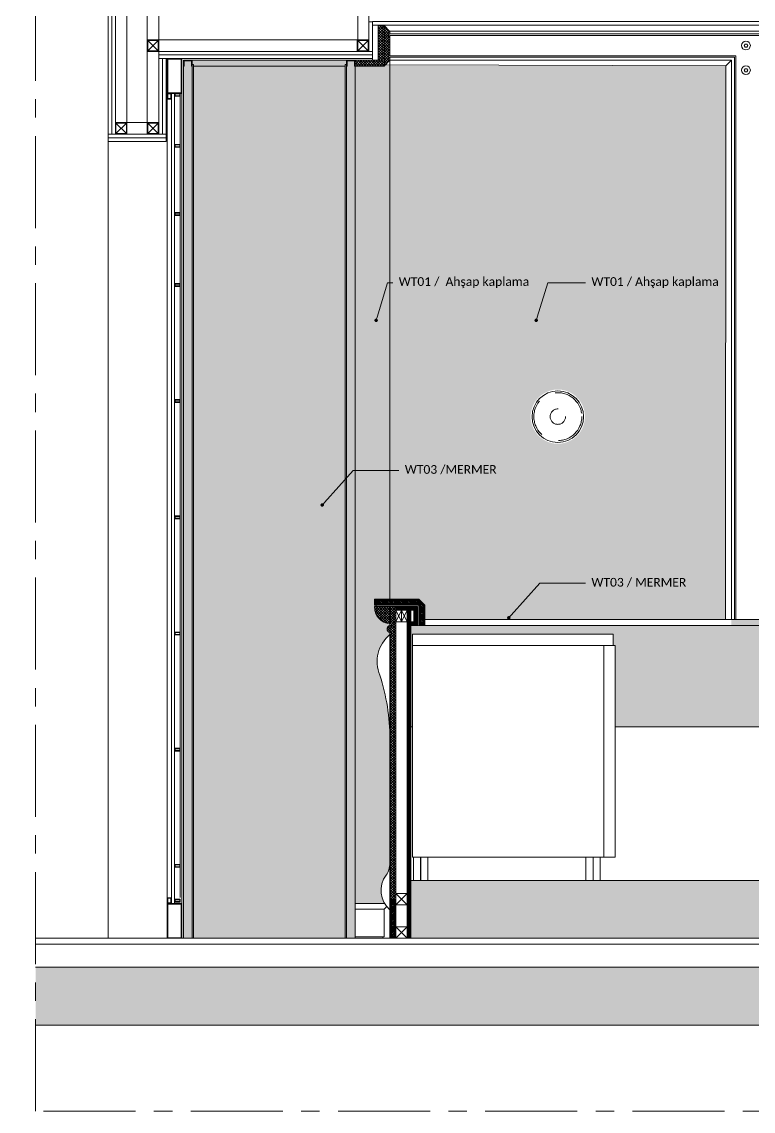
# Model space of a CAD drawing. Header units: millimetres. Extents: x 29001 to 40804, y -8833 to -5892.
# Drawn here: x 36572.9 to 36825.3, y -7240.6 to -6864.7 of the extents above; entities that cross this region are included whole.
import ezdxf
from ezdxf import colors
from ezdxf.entities.mleader import LeaderData, LeaderLine
from ezdxf.math import Vec2, Vec3

# ---------------------------------------------------------------- set-up
doc = ezdxf.new("R2010")
doc.units = ezdxf.units.MM
for name, pattern in [('CENTER', [50.8, 31.75, -6.35, 6.35, -6.35]), ('DASHED', [19.05, 12.7, -6.35]), ('HIDDEN', [9.525, 6.35, -3.175])]:
    doc.linetypes.add(name, pattern=pattern)
doc.layers.get('0').update_dxf_attribs({"lineweight": 0})
for name, color, linetype, lineweight in [('Auto-Metal', 71, 'Continuous', 0), ('wipeout', 254, 'Continuous', 0), ('xxx_Auto_Duvar_Alcipan', 50, 'Continuous', 0), ('xxx_Auto_Duvar_Duvar Gorunus 01', 253, 'Continuous', 0), ('xxx_Auto_Duvar_Duvar Plan Kesit', 7, 'Continuous', 0), ('xxx_Auto_Duvar_Yesil Alcipan', 93, 'Continuous', 0), ('xxx_Auto_Element_Dograma Cam', 140, 'Continuous', 0), ('xxx_Auto_Element_Dograma Metal', 211, 'Continuous', 0), ('xxx_Auto_Kaplama_Ahşap', 34, 'Continuous', 0), ('xxx_Auto_Kaplama_Ahşap Tarama', 16, 'Continuous', 0), ('xxx_Auto_Kaplama_Aluminyum', 133, 'Continuous', 0), ('xxx_Auto_Kaplama_Aluminyum Tarama', 135, 'Continuous', 0), ('xxx_Auto_Kaplama_Mermer', 23, 'Continuous', 0), ('xxx_Auto_Kaplama_Mermer Tarama', 45, 'Continuous', 0), ('xxx_Auto_Konstruksiyon_Metal', 141, 'Continuous', 0), ('xxx_Auto_Konstruksiyon_Metal Ince', 161, 'Continuous', 0), ('xxx_Auto_Olcu_Ic', 33, 'Continuous', 0), ('xxx_Auto_Tasiyici_KolonTarama', 253, 'Continuous', 0), ('xxx_Auto_Tefris_Mutfak', 251, 'Continuous', 0), ('xxx_Auto_Tefris_Silik', 252, 'Continuous', 0), ('xxx_Auto_Tefris_Tefris', 32, 'Continuous', 0), ('xxx_Auto_Yardimci_Aks', 30, 'CENTER', 0), ('xxx_Auto_Yardimci_Yazi', 7, 'Continuous', 0)]:
    doc.layers.add(name, color=color, linetype=linetype, lineweight=lineweight)
doc.layers.add('xxx_Auto_Duvar_Duvar Tarama', color=7, linetype='Continuous', lineweight=0, true_color=0x787878)
doc.styles.add('narrow', font='ARIALN.TTF', dxfattribs={"height": 4})

# ---------------------------------------------------------------- blocks, each defined once
blk = doc.blocks.new('_Dot')
at = {"color": 0, "linetype": 'ByBlock', "lineweight": -2}
blk.add_line((-0.5, 0), (-1, 0), dxfattribs=at)
at = {"color": 0, "linetype": 'ByBlock', "const_width": 0.5}
blk.add_lwpolyline([(-0.25, 0, 1), (0.25, 0, 1)], format="xyb", close=True, dxfattribs=at)
blk = doc.blocks.new('havşabaş')
at = {"linetype": 'Continuous'}
blk.add_wipeout([(0, 1.5), (-0.09, 1.5), (-0.19, 1.49), (-0.28, 1.47), (-0.37, 1.45), (-0.46, 1.43), (-0.55, 1.39), (-0.64, 1.36), (-0.72, 1.31), (-0.8, 1.27), (-0.88, 1.21), (-0.96, 1.16), (-1.03, 1.09), (-1.09, 1.03), (-1.16, 0.96), (-1.21, 0.88), (-1.27, 0.8), (-1.31, 0.72), (-1.36, 0.64), (-1.39, 0.55), (-1.43, 0.46), (-1.45, 0.37), (-1.47, 0.28), (-1.49, 0.19), (-1.5, 0.09), (-1.5, 0), (-1.5, -0.09), (-1.49, -0.19), (-1.47, -0.28), (-1.45, -0.37), (-1.43, -0.46), (-1.39, -0.55), (-1.36, -0.64), (-1.31, -0.72), (-1.27, -0.8), (-1.21, -0.88), (-1.16, -0.96), (-1.09, -1.03), (-1.03, -1.09), (-0.96, -1.16), (-0.88, -1.21), (-0.8, -1.27), (-0.72, -1.31), (-0.64, -1.36), (-0.55, -1.39), (-0.46, -1.43), (-0.37, -1.45), (-0.28, -1.47), (-0.19, -1.49), (-0.09, -1.5), (0, -1.5), (0.09, -1.5), (0.19, -1.49), (0.28, -1.47), (0.37, -1.45), (0.46, -1.43), (0.55, -1.39), (0.64, -1.36), (0.72, -1.31), (0.8, -1.27), (0.88, -1.21), (0.96, -1.16), (1.03, -1.09), (1.09, -1.03), (1.16, -0.96), (1.21, -0.88), (1.27, -0.8), (1.31, -0.72), (1.36, -0.64), (1.39, -0.55), (1.43, -0.46), (1.45, -0.37), (1.47, -0.28), (1.49, -0.19), (1.5, -0.09), (1.5, 0), (1.5, 0.09), (1.49, 0.19), (1.47, 0.28), (1.45, 0.37), (1.43, 0.46), (1.39, 0.55), (1.36, 0.64), (1.31, 0.72), (1.27, 0.8), (1.21, 0.88), (1.16, 0.96), (1.09, 1.03), (1.03, 1.09), (0.96, 1.16), (0.88, 1.21), (0.8, 1.27), (0.72, 1.31), (0.64, 1.36), (0.55, 1.39), (0.46, 1.43), (0.37, 1.45), (0.28, 1.47), (0.19, 1.49), (0.09, 1.5)], dxfattribs=at).dxf.layer = 'wipeout'
at = {"layer": 'xxx_Auto_Konstruksiyon_Metal', "linetype": 'Continuous'}
blk.add_lwpolyline([(-0.3, 0.52), (-0.6, 0), (-0.3, -0.52), (0.3, -0.52), (0.6, 0), (0.3, 0.52)], close=True, dxfattribs=at)
blk.add_circle((0, 0), 1.5, dxfattribs=at)
blk = doc.blocks.new('40x40 kutu profil')
at = {"layer": 'xxx_Auto_Konstruksiyon_Metal'}
for points in [[(-1674.77, -595.98), (-1674.77, -599.98), (-1670.77, -599.98), (-1670.77, -595.98), (-1674.77, -595.98)], [(-1670.97, -596.18), (-1674.57, -599.78)], [(-1674.57, -596.18), (-1670.97, -599.78)]]:
    blk.add_lwpolyline(points, dxfattribs=at)
blk.add_lwpolyline([(-1674.57, -596.18), (-1674.57, -599.78), (-1670.97, -599.78), (-1670.97, -596.18)], close=True, dxfattribs=at)
blk = doc.blocks.new('2x2 kutu profil')
at = {"layer": 'xxx_Auto_Element_Dograma Metal', "linetype": 'Continuous'}
for points in [[(63241.45, 23662.14), (63242.45, 23662.14), (63242.45, 23660.14), (63241.45, 23660.14)], [(63241.65, 23661.94), (63242.25, 23661.94), (63242.25, 23660.34), (63241.65, 23660.34)]]:
    blk.add_lwpolyline(points, close=True, dxfattribs=at)
blk = doc.blocks.new('dograma sectıon')
blk.add_wipeout([(-5, 7.09), (0, 7.09), (0, -296.5), (-5, -296.5)]).dxf.layer = 'wipeout'
at = {"layer": 'xxx_Auto_Element_Dograma Cam', "linetype": 'Continuous'}
blk.add_lwpolyline([(-3.5, -284.5), (-3.5, -4.91), (-2.5, -4.91), (-2.5, -284.5)], close=True, dxfattribs=at)
at = {"layer": 'xxx_Auto_Element_Dograma Metal', "linetype": 'Continuous'}
for points in [[(-5, -4.91), (0, -4.91), (0, 7.09), (-5, 7.09)], [(-4.8, -4.71), (-0.2, -4.71), (-0.2, 6.89), (-4.8, 6.89)], [(-5, -284.5), (-5, -4.91), (0, -4.91), (0, -284.5)], [(-4.8, -6.71), (-4.8, -5.11), (-3.8, -5.11), (-3.8, -6.71)], [(-5, -296.5), (0, -296.5), (0, -284.5), (-5, -284.5)], [(-4.8, -284.3), (-4.8, -282.7), (-3.8, -282.7), (-3.8, -284.3)], [(-4.8, -296.3), (-0.2, -296.3), (-0.2, -284.7), (-4.8, -284.7)]]:
    blk.add_lwpolyline(points, close=True, dxfattribs=at)
at = {"layer": 'xxx_Auto_Element_Dograma Metal', "linetype": 'Continuous', "elevation": -0.05}
blk.add_lwpolyline([(-5, -6.91), (-5, -4.91), (-3.6, -4.91), (-3.6, -6.91), (-5, -6.91)], dxfattribs=at)
at = {"layer": 'xxx_Auto_Element_Dograma Metal', "linetype": 'Continuous'}
for points in [[(-5, -282.43), (-5, -4.91)], [(-0.5, -282.43), (-0.5, -4.91)], [(-5, -284.5), (-5, -282.5), (-3.6, -282.5), (-3.6, -284.5), (-5, -284.5)]]:
    blk.add_lwpolyline(points, dxfattribs=at)
at = {"layer": 'xxx_Auto_Element_Dograma Metal', "linetype": 'Continuous', "rotation": 90}
blk.add_blockref('2x2 kutu profil', (23659.64, -63247.36), dxfattribs=at)
at = {"layer": 'xxx_Auto_Kaplama_Aluminyum', "color": 1, "linetype": 'Continuous', "rotation": 90}
for p in [(23659.64, -63264.95), (23659.64, -63288.45), (23659.64, -63312.95), (23659.64, -63353.05), (23659.64, -63393.15), (23659.64, -63433.25), (23659.64, -63473.35), (23659.64, -63513.45), (23659.64, -63525.45)]:
    blk.add_blockref('2x2 kutu profil', p, dxfattribs=at)
blk = doc.blocks.new('tavan profil')
at = {"true_color": 0x6e6f6d}
h = blk.add_hatch(color=8, dxfattribs=at)
h.dxf.hatch_style = 1
h.paths.add_polyline_path([(3, 0), (0, 0), (0, -2), (0.2, -2), (0.2, -0.2), (2.8, -0.2), (2.8, -2), (3, -2)])
at = {"layer": 'xxx_Auto_Kaplama_Aluminyum'}
for points in [[(3, -2), (3, 0), (0, 0), (0, -2)], [(0, -2), (0, -2), (0.2, -2)], [(2.8, -2), (2.8, -0.2), (0.2, -0.2), (0.2, -2)], [(3, -2), (2.8, -2)]]:
    blk.add_lwpolyline(points, dxfattribs=at)
blk = doc.blocks.new('pill lamp')
at = {"color": 253, "true_color": 0xbeb4b1}
blk.add_wipeout([(0, 9.36), (-0.59, 9.34), (-1.17, 9.29), (-1.75, 9.19), (-2.33, 9.07), (-2.89, 8.9), (-3.44, 8.7), (-3.98, 8.47), (-4.51, 8.2), (-5.01, 7.9), (-5.5, 7.57), (-5.96, 7.21), (-6.41, 6.82), (-6.82, 6.41), (-7.21, 5.97), (-7.57, 5.5), (-7.9, 5.02), (-8.2, 4.51), (-8.47, 3.99), (-8.7, 3.45), (-8.9, 2.89), (-9.06, 2.33), (-9.19, 1.75), (-9.29, 1.17), (-9.34, 0.59), (-9.36, 0), (-9.34, -0.59), (-9.29, -1.17), (-9.19, -1.75), (-9.07, -2.33), (-8.9, -2.89), (-8.7, -3.44), (-8.47, -3.98), (-8.2, -4.51), (-7.9, -5.01), (-7.57, -5.5), (-7.21, -5.96), (-6.82, -6.41), (-6.41, -6.82), (-5.97, -7.21), (-5.5, -7.57), (-5.02, -7.9), (-4.51, -8.2), (-3.99, -8.47), (-3.45, -8.7), (-2.89, -8.9), (-2.33, -9.06), (-1.75, -9.19), (-1.17, -9.29), (-0.59, -9.34), (0, -9.36), (0.59, -9.34), (1.17, -9.29), (1.75, -9.19), (2.33, -9.07), (2.89, -8.9), (3.44, -8.7), (3.98, -8.47), (4.51, -8.2), (5.01, -7.9), (5.5, -7.57), (5.96, -7.21), (6.41, -6.82), (6.82, -6.41), (7.21, -5.97), (7.57, -5.5), (7.9, -5.02), (8.2, -4.51), (8.47, -3.99), (8.7, -3.45), (8.9, -2.89), (9.06, -2.33), (9.19, -1.75), (9.29, -1.17), (9.34, -0.59), (9.36, 0), (9.34, 0.59), (9.29, 1.17), (9.19, 1.75), (9.07, 2.33), (8.9, 2.89), (8.7, 3.44), (8.47, 3.98), (8.2, 4.51), (7.9, 5.01), (7.57, 5.5), (7.21, 5.96), (6.82, 6.41), (6.41, 6.82), (5.97, 7.21), (5.5, 7.57), (5.02, 7.9), (4.51, 8.2), (3.99, 8.47), (3.45, 8.7), (2.89, 8.9), (2.33, 9.06), (1.75, 9.19), (1.17, 9.29), (0.59, 9.34)], dxfattribs=at).translate(0, 0, 3).dxf.layer = 'wipeout'
at = {"layer": 'xxx_Auto_Tefris_Silik', "linetype": 'DASHED', "lineweight": 0}
for radius in [8.27, 2.66]:
    blk.add_circle((0, 0), radius, dxfattribs=at)
at = {"layer": 'xxx_Auto_Tefris_Tefris', "lineweight": 13}
blk.add_circle((0, -0.03), 8.89, dxfattribs=at)
blk = doc.blocks.new('5x5')
at = {"layer": 'xxx_Auto_Kaplama_Aluminyum'}
for p, q in [((5, 5), (0, 0)), ((5, 0), (0, 5))]:
    blk.add_line(p, q, dxfattribs=at)
blk.add_lwpolyline([(5, 0), (0, 0), (0, 5), (5, 5)], close=True, dxfattribs=at)

msp = doc.modelspace()

# ---------------------------------------------------------------- hatches: boundary and pattern name
at = {"true_color": 0x8c8c8c}
h = msp.add_hatch(dxfattribs=at)
h.set_pattern_fill('DOTS', color=252)
h.set_pattern_definition([(0, (-28118.8457, 2282.3602), (0.79375, 1.5875), [0, -1.5875])])
h.paths.add_polyline_path([(36815.79, -6879.88), (36699.96, -6879.88), (36699.96, -7070.97), (36815.79, -7070.97)])
at = {"true_color": 0x7e837c}
h = msp.add_hatch(color=8, dxfattribs=at)
h.dxf.hatch_style = 1
h.paths.add_polyline_path([(36699.96, -7180.97), (37323.39, -7180.98), (37323.39, -7160.98), (36699.96, -7160.97)])
at = {"layer": 'wipeout', "linetype": 'Continuous', "true_color": 0xc9c9c9}
h = msp.add_hatch(dxfattribs=at)
h.set_pattern_fill('ANSI36', color=9, scale=15, angle=45)
h.set_pattern_definition([(90, (-10089.3244, -31036.7742), (-1.875, 3.28125), [4.6875, -0.9375, 0, -0.9375])])
h.paths.add_polyline_path([(36687.95, -7168.95), (36699.96, -7168.95), (36699.96, -6879.97), (36687.95, -6879.97)])
at = {"layer": 'xxx_Auto_Kaplama_Ahşap Tarama', "linetype": 'Continuous'}
h = msp.add_hatch(dxfattribs=at)
h.set_pattern_fill('ANSI37', color=256, scale=0.2)
h.set_pattern_definition([(45, (-18401.6449, 38952.674), (-0.449012806, 0.449012806), []), (135, (-18401.6449, 38952.674), (-0.449012806, -0.449012806), [])])
h.paths.add_polyline_path([(36695.94, -6865.97), (36697.94, -6865.97), (36697.94, -6877.97), (36695.94, -6877.97)])
h = msp.add_hatch(dxfattribs=at)
h.set_pattern_fill('ANSI37', color=256, scale=0.2)
h.set_pattern_definition([(45, (45639.0439, -22789.66025), (-0.449012806, 0.449012806), []), (135, (45639.0439, -22789.66025), (-0.449012806, -0.449012806), [])])
h.paths.add_polyline_path([(36697.94, -6865.97), (36699.94, -6867.97), (36699.94, -6868.97), (36699.44, -6868.97), (36699.44, -6869.47), (36699.94, -6869.47), (36699.94, -6876.47), (36699.44, -6876.47), (36699.44, -6876.97), (36699.94, -6876.97), (36699.94, -6877.97), (36697.94, -6879.97)])
h = msp.add_hatch(dxfattribs=at)
h.set_pattern_fill('ANSI37', color=256, scale=0.2)
h.set_pattern_definition([(45, (-18401.6449, 38938.5844), (-0.449012806, 0.449012806), []), (135, (-18401.6449, 38938.5844), (-0.449012806, -0.449012806), [])])
h.paths.add_polyline_path([(36687.95, -6877.97), (36697.94, -6877.97), (36697.94, -6879.97), (36687.95, -6879.97)])
at = {"layer": 'xxx_Auto_Kaplama_Aluminyum Tarama', "lineweight": 0, "true_color": 0x454545}
h = msp.add_hatch(color=250, dxfattribs=at)
h.dxf.hatch_style = 1
h.paths.add_polyline_path([(36628.72, -6877.97), (36628.72, -7180.97), (36631.72, -7180.97), (36631.72, -6877.97)])
h = msp.add_hatch(color=250, dxfattribs=at)
h.dxf.hatch_style = 1
h.paths.add_polyline_path([(36684.95, -6877.97), (36684.95, -7180.97), (36687.95, -7180.97), (36687.95, -6877.97)])
at = {"layer": 'xxx_Auto_Kaplama_Mermer'}
h = msp.add_hatch(dxfattribs=at)
h.set_pattern_fill('DOTS', color=256, scale=20)
h.set_pattern_definition([(0, (-25479.6214, -4768.4845), (0.625, 1.25), [0, -1.25])])
h.paths.add_polyline_path([(36631.72, -7180.97), (36631.72, -6870.97)])
h.paths.add_polyline_path([(36631.72, -6877.97), (36631.72, -7180.97), (36684.95, -7180.97), (36684.95, -6877.97)])
at = {"layer": 'xxx_Auto_Kaplama_Mermer Tarama'}
h = msp.add_hatch(dxfattribs=at)
h.set_pattern_fill('SWAMP', color=256, scale=0.1)
h.set_pattern_definition([(0, (-22353.235, -10202.535), (1.27, 2.19970452), [0.3175, -2.2225]), (90, (-22353.0764, -10202.5351), (-1.27, 2.199704524), [0.15875, -4.24065905]), (90, (-22353.0367, -10202.5351), (-1.27, 2.199704524), [0.127, -4.27240905]), (90, (-22353.116, -10202.5351), (-1.27, 2.199704524), [0.127, -4.27240905]), (60, (-22352.997, -10202.535), (-1.27, 2.199704525), [0.1016, -2.4384]), (120, (-22353.1557, -10202.535), (-2.54, 1e-09), [0.1016, -2.4384])])
h.paths.add_polyline_path([(37323.39, -7070.97), (36817.74, -7072.97), (36817.74, -7107.96), (37161.17, -7107.99), (37323.39, -7107.99)])
edge = h.paths.add_edge_path(flags=16)
edge.add_arc((37092.62, -7089.87), 0.3, 0, 360)
h.paths.add_polyline_path([(36817.74, -7072.97), (36699.96, -7072.97), (36699.96, -7107.95), (36817.74, -7107.96)])
h.paths.add_polyline_path([(37209.57, -7070.97), (36817.74, -7070.97), (36817.74, -7072.97), (37323.39, -7070.97)], flags=17)
h.paths.add_polyline_path([(37146.54, -7080.37), (37098.41, -7080.54)], flags=16)
h.paths.add_polyline_path([(36804.7, -7103.44), (36853.17, -7103.44), (36854.01, -7103.44), (36805.54, -7103.44)])
h.paths.add_polyline_path([(36727.59, -7107.95), (36727.58, -7107.95), (36711.6, -7107.95), (36711.61, -7107.95)], flags=16)
at = {"layer": 'xxx_Auto_Tasiyici_KolonTarama'}
h = msp.add_hatch(dxfattribs=at)
h.set_pattern_fill('ANSI33', color=256, scale=30)
h.set_pattern_definition([(45, (-16380.505, -31036.837), (-5.3033009, 5.3033009), []), (45, (-16375.2016, -31036.837), (-5.3033009, 5.3033009), [3.75, -1.875])])
h.paths.add_polyline_path([(37323.39, -7210.97), (37323.39, -7190.97), (36577.69, -7190.97), (36577.69, -7210.97)])

# ---------------------------------------------------------------- linework, layer by layer
at = {"linetype": 'HIDDEN', "elevation": 16.73}
msp.add_lwpolyline([(36699.96, -7070.97), (37323.39, -7070.97), (37323.39, -7180.97), (36699.96, -7180.97)], close=True, dxfattribs=at)
at = {"layer": 'xxx_Auto_Duvar_Alcipan'}
for points in [[(36602.72, -6905.97), (36602.72, -6692.97)], [(36603.97, -6903.47), (36603.97, -6692.97)], [(36605.22, -6903.47), (36605.22, -6692.97)], [(36620.22, -6903.47), (36620.22, -6877.38)]]:
    msp.add_lwpolyline(points, dxfattribs=at)
at = {"layer": 'xxx_Auto_Duvar_Alcipan', "elevation": 0.01}
msp.add_lwpolyline([(36693.94, -6864.72), (36693.94, -6874.88), (36692.69, -6874.88), (36692.69, -6864.72)], close=True, dxfattribs=at)
at = {"layer": 'xxx_Auto_Duvar_Alcipan', "color": 251, "true_color": 0x545454, "elevation": 16.73}
for points in [[(36602.7, -6905.97), (36602.7, -7180.97)], [(36602.72, -6905.97), (36602.7, -7180.97)], [(36602.72, -6905.97), (36602.7, -7180.97)]]:
    msp.add_lwpolyline(points, dxfattribs=at)
at = {"layer": 'xxx_Auto_Duvar_Alcipan', "elevation": 116.86}
msp.add_lwpolyline([(36605.22, -6905.97), (36602.72, -6905.97)], dxfattribs=at)
at = {"layer": 'xxx_Auto_Duvar_Duvar Gorunus 01', "linetype": 'Continuous'}
for points, elevation in [([(36699.96, -7007.22), (36699.96, -6877.97)], 0), ([(37203.22, -7070.97), (36699.94, -7070.97)], 6.22), ([(36699.96, -7168.95), (36687.95, -7168.95)], 16.73), ([(36697.96, -7180.47), (36697.46, -7180.47), (36697.46, -7180.97)], 16.73)]:
    msp.add_lwpolyline(points, dxfattribs=dict(at, elevation=elevation))
at = {"layer": 'xxx_Auto_Duvar_Duvar Plan Kesit'}
for points in [[(36577.69, -7190.97), (37323.39, -7190.97)], [(37323.31, -7210.97), (36577.69, -7210.97)]]:
    msp.add_lwpolyline(points, dxfattribs=at)
at = {"layer": 'xxx_Auto_Duvar_Yesil Alcipan', "ltscale": 10}
msp.add_line((36697.94, -6865.97, 126.89), (36697.94, -6865.97, 126.89), dxfattribs=at)
at = {"layer": 'xxx_Auto_Duvar_Yesil Alcipan', "elevation": 215.94}
msp.add_lwpolyline([(37323.37, -6865.88), (36693.92, -6865.88), (36693.92, -6864.63), (37323.37, -6864.63)], close=True, dxfattribs=at)
at = {"layer": 'xxx_Auto_Kaplama_Ahşap', "linetype": 'Continuous'}
for p, q in [((36697.94, -6865.88, 133.54), (37323.39, -6865.88, 216)), ((36699.94, -6867.88, 133.54), (37321.39, -6867.88, 216)), ((36699.94, -6868.88, 133.54), (37321.89, -6868.88, 216)), ((36699.94, -6869.38, 133.54), (37321.89, -6869.38, 216))]:
    msp.add_line(p, q, dxfattribs=at)
at = {"layer": 'xxx_Auto_Kaplama_Ahşap'}
for p, q in [((36697.94, -6865.97, 126.89), (36697.94, -6865.97, 126.89)), ((36699.94, -6867.97, 126.89), (36697.94, -6865.97, 126.89)), ((36699.94, -6868.97, 126.89), (36699.94, -6867.97, 126.89)), ((36699.44, -6869.47, 126.89), (36699.44, -6868.97, 126.89)), ((36699.44, -6868.97, 126.89), (36699.94, -6868.97, 126.89)), ((36699.94, -6869.47, 126.89), (36699.44, -6869.47, 126.89)), ((36699.94, -6876.47, 126.89), (36699.94, -6869.47, 126.89)), ((36699.44, -6876.97, 126.89), (36699.44, -6876.47, 126.89)), ((36699.44, -6876.47, 126.89), (36699.94, -6876.47, 126.89)), ((36699.94, -6876.38, 133.65), (36819.29, -6876.38, 138.95)), ((36697.94, -6879.97, 126.89), (36699.94, -6877.97, 126.89)), ((36699.94, -6876.97, 126.89), (36699.44, -6876.97, 126.89)), ((36818.79, -6876.88, 194.41), (36699.94, -6876.88, 173.85)), ((36699.94, -6877.97, 126.89), (36699.94, -6876.97, 126.89)), ((36817.79, -6877.88, 196.61), (36699.94, -6877.88, 175.53)), ((36815.79, -6879.88, 141.39), (36815.77, -7070.97, 5.01)), ((36815.77, -7070.97, -0.64), (36815.79, -6879.88, 141.17)), ((36815.79, -6879.88, 148.57), (36817.79, -6877.88, 148.57)), ((36818.77, -7070.97, -1.21), (36818.79, -6876.88, 137.48))]:
    msp.add_line(p, q, dxfattribs=at)
at = {"layer": 'xxx_Auto_Kaplama_Ahşap', "linetype": 'Continuous', "elevation": 0.01}
msp.add_lwpolyline([(36693.94, -6877.97), (36693.94, -6865.88)], dxfattribs=at)
at = {"layer": 'xxx_Auto_Kaplama_Ahşap', "elevation": 0.01}
msp.add_lwpolyline([(36697.94, -6865.97), (36695.94, -6865.97), (36695.94, -6877.97), (36697.94, -6877.97)], close=True, dxfattribs=at)
at = {"layer": 'xxx_Auto_Kaplama_Ahşap'}
for points, elevation in [([(36819.27, -7070.97), (36819.29, -6876.38)], -1.17), ([(36815.79, -6879.88), (36698.35, -6879.55)], 6.65), ([(36817.79, -6877.88), (36817.77, -7070.97)], -1.17)]:
    msp.add_lwpolyline(points, dxfattribs=dict(at, elevation=elevation))
at = {"layer": 'xxx_Auto_Kaplama_Ahşap', "linetype": 'Continuous', "elevation": 0.01}
msp.add_lwpolyline([(36687.95, -6879.97), (36687.95, -6877.97), (36697.94, -6877.97), (36697.94, -6879.97)], close=True, dxfattribs=at)
at = {"layer": 'xxx_Auto_Kaplama_Aluminyum', "lineweight": 0, "elevation": 0.01}
for points in [[(36628.72, -6877.97), (36628.72, -7180.97), (36631.72, -7180.97), (36631.72, -6877.97)], [(36684.95, -6877.97), (36684.95, -7180.97), (36687.95, -7180.97), (36687.95, -6877.97)]]:
    msp.add_lwpolyline(points, close=True, dxfattribs=at)
at = {"layer": 'xxx_Auto_Kaplama_Mermer', "linetype": 'Continuous', "elevation": 0.01}
msp.add_lwpolyline([(36684.95, -6877.97), (36684.95, -6879.47), (36684.45, -6879.47), (36684.45, -6879.97), (36632.22, -6879.97), (36632.22, -6879.47), (36631.72, -6879.47), (36631.72, -6877.97)], close=True, dxfattribs=at)
at = {"layer": 'xxx_Auto_Kaplama_Mermer', "linetype": 'Continuous'}
for points, elevation in [([(36632.22, -6879.97), (36632.22, -7180.97)], 0.01), ([(36684.45, -6879.97), (36684.45, -7180.97)], 16.72)]:
    msp.add_lwpolyline(points, dxfattribs=dict(at, elevation=elevation))
at = {"layer": 'xxx_Auto_Kaplama_Mermer'}
for points, elevation in [([(36699.96, -7007.22), (36699.96, -7168.95), (36697.96, -7170.95), (36697.96, -7180.47), (36687.95, -7180.47), (36687.95, -7170.95), (36687.95, -7168.95), (36687.95, -6879.97)], 16.73), ([(37323.39, -7070.97), (36699.96, -7070.97), (36699.96, -7107.95), (37161.17, -7107.99), (37323.39, -7107.99)], -6.15), ([(37323.39, -7072.97), (36699.96, -7072.97)], -6.15), ([(36687.95, -7170.95), (36697.96, -7170.95)], 16.73), ([(37323.31, -7180.97), (36577.69, -7180.97)], 0.02), ([(37323.31, -7182.97), (36577.69, -7182.97)], 0.02)]:
    msp.add_lwpolyline(points, dxfattribs=dict(at, elevation=elevation))
at = {"layer": 'xxx_Auto_Kaplama_Mermer', "elevation": 16.73}
msp.add_lwpolyline([(36699.96, -7180.97), (37323.39, -7180.97), (37323.39, -7160.97), (36699.96, -7160.97)], close=True, dxfattribs=at)
at = {"layer": 'xxx_Auto_Konstruksiyon_Metal Ince', "linetype": 'Continuous'}
msp.add_lwpolyline([(36605.22, -6899.47), (36609.22, -6899.47), (36609.22, -6692.97), (36605.22, -6692.97)], close=True, dxfattribs=at)
for points, elevation in [([(36616.22, -6899.47), (36620.22, -6899.47), (36620.22, -6692.97), (36616.22, -6692.97)], -233.72), ([(36688.89, -6870.88), (36692.69, -6870.88), (36692.69, -6696.97), (36688.89, -6696.97)], 0.01), ([(36620.22, -6870.88), (36620.22, -6874.88), (36688.69, -6874.88), (36688.69, -6870.88)], 0.01), ([(36616.22, -6899.47), (36609.22, -6899.47), (36609.22, -6903.47), (36616.22, -6903.47)], -233.72)]:
    msp.add_lwpolyline(points, close=True, dxfattribs=dict(at, elevation=elevation))
at = {"layer": 'xxx_Auto_Olcu_Ic', "elevation": 16.74}
msp.add_lwpolyline([(36693.94, -6865.97), (36693.94, -6864.72)], dxfattribs=at)

# ---------------------------------------------------------------- block references
msp.add_blockref('tavan profil', (36684.95, -6877.97, 0.01))
at = {"linetype": 'Continuous', "xscale": -1, "rotation": 180}
msp.add_blockref('havşabaş', (36822.79, -6881.38, -0.01), dxfattribs=at)
at = {"layer": 'xxx_Auto_Konstruksiyon_Metal', "xscale": -1, "rotation": 270}
for p in [(37216.2, -5200.11, -233.71), (37288.67, -5200.11, 0.01), (37205.2, -5228.7), (37216.2, -5228.7, -233.72)]:
    msp.add_blockref('40x40 kutu profil', p, dxfattribs=at)

# ---------------------------------------------------------------- leaders
at = {"layer": 'xxx_Auto_Yardimci_Yazi'}
ml = msp.add_multileader_mtext('Standard', dxfattribs=at)
ml.set_content('{\\fCalibri Light|b0|i0|c162|p34;40x60mm Doğrama profili}', color=256, style='narrow')
ml.set_leader_properties(color=256, linetype='ByLayer', lineweight=-1)
ml.set_arrow_properties(name='DOT')
ml.build(insert=Vec2(0, 0))
ml.multileader.update_dxf_attribs({"dogleg_length": 49.61, "arrow_head_size": 1.2})
ctx = ml.context
ctx.base_point, ctx.arrow_head_size, ctx.plane_origin = Vec3(36482.26, -6900.02), 1.2, Vec3(36114.28, -6784.66)
notes = []
notes.append((ctx, [(0, (1, 1, 0), (36457.78, -6900.02), (1, 0), 24.48, [(0, [(36451.3, -6906.23)], 0, [])])]))
ctx.mtext.insert, ctx.mtext.width, ctx.mtext.defined_height, ctx.mtext.flow_direction = Vec3(36484.26, -6897.45), 186.3768, 39.78, 5
ml = msp.add_multileader_mtext('Standard', dxfattribs=at)
ml.set_content('{\\fCalibri Light|b0|i0|c162|p34;10mm Prismasolar Cam}', color=256, style='narrow')
ml.set_leader_properties(color=256, linetype='ByLayer', lineweight=-1)
ml.set_arrow_properties(name='DOT')
ml.build(insert=Vec2(0, 0))
ml.multileader.update_dxf_attribs({"dogleg_length": 49.61, "arrow_head_size": 1.2})
ctx = ml.context
ctx.base_point, ctx.arrow_head_size, ctx.plane_origin = Vec3(36482.26, -6913.25, 0), 1.2, Vec3(36124.34, -6803.02, 0)
notes.append((ctx, [(0, (1, 1, 0), (36471.84, -6913.25, 0), (1, 0), 10.42, [(0, [(36449.39, -6927.03, 0)], 0, [])])]))
ctx.mtext.insert, ctx.mtext.width, ctx.mtext.defined_height, ctx.mtext.flow_direction = Vec3(36484.26, -6911.23, 0), 186.3768, 39.78, 5
ml = msp.add_multileader_mtext('Standard', dxfattribs=at)
ml.set_content('{\\fCalibri Light|b0|i0|c162|p34;WT01 /  Ahşap kaplama}', color=256, style='narrow')
ml.set_leader_properties(color=256, linetype='ByLayer', lineweight=-1)
ml.set_arrow_properties(name='DOT')
ml.build(insert=Vec2(0, 0))
ml.multileader.update_dxf_attribs({"dogleg_length": 49.61, "arrow_head_size": 1.2})
ctx = ml.context
ctx.base_point, ctx.char_height, ctx.arrow_head_size, ctx.plane_origin = Vec3(36700.97, -6954.75, 0), 3, 1.2, Vec3(36341.21, -6856.51, 0)
notes.append((ctx, [(0, (1, 1, 0), (36699.15, -6954.75, 0), (1, 0), 1.82, [(0, [(36695.19, -6967.71, 0)], 0, [])])]))
ctx.mtext.insert, ctx.mtext.width, ctx.mtext.defined_height, ctx.mtext.flow_direction = Vec3(36702.97, -6952.82, 0), 186.3768, 39.78, 5
ml = msp.add_multileader_mtext('Standard', dxfattribs=at)
ml.set_content('{\\fCalibri Light|b0|i0|c162|p34;WT01 / Ahşap kaplama}', color=256, style='narrow')
ml.set_leader_properties(color=256, linetype='ByLayer', lineweight=-1)
ml.set_arrow_properties(name='DOT')
ml.build(insert=Vec2(0, 0))
ml.multileader.update_dxf_attribs({"dogleg_length": 49.61, "arrow_head_size": 1.2})
ctx = ml.context
ctx.base_point, ctx.char_height, ctx.arrow_head_size, ctx.plane_origin = Vec3(36767.44, -6954.75, 0), 3, 1.2, Vec3(36396.43, -6856.51, 0)
notes.append((ctx, [(0, (1, 1, 0), (36754.37, -6954.75, 0), (1, 0), 13.07, [(0, [(36750.4, -6967.71, 0)], 0, [])])]))
ctx.mtext.insert, ctx.mtext.width, ctx.mtext.defined_height, ctx.mtext.flow_direction = Vec3(36769.44, -6952.82, 0), 186.3768, 39.78, 5
ml = msp.add_multileader_mtext('Standard', dxfattribs=at)
ml.set_content('{\\fCalibri Light|b0|i0|c162|p34;WT03 /MERMER}', color=256, style='narrow')
ml.set_leader_properties(color=256, linetype='ByLayer', lineweight=-1)
ml.set_arrow_properties(name='DOT')
ml.build(insert=Vec2(0, 0))
ml.multileader.update_dxf_attribs({"dogleg_length": 49.61, "arrow_head_size": 1.2})
ctx = ml.context
ctx.base_point, ctx.char_height, ctx.arrow_head_size, ctx.plane_origin = Vec3(36703.07, -7019.47, 2.76), 3, 1.2, Vec3(36357.05, -6893.78, 2.76)
notes.append((ctx, [(0, (1, 1, 0), (36687.27, -7019.47, 2.76), (1, 0), 15.8, [(0, [(36676.58, -7031.43, 2.76)], 0, [])])]))
ctx.mtext.insert, ctx.mtext.width, ctx.mtext.defined_height, ctx.mtext.flow_direction = Vec3(36705.07, -7017.66, 2.76), 186.3768, 39.78, 5
ml = msp.add_multileader_mtext('Standard', dxfattribs=at)
ml.set_content('{\\fCalibri Light|b0|i0|c162|p34;WT03 / MERMER}', color=256, style='narrow')
ml.set_leader_properties(color=256, linetype='ByLayer', lineweight=-1)
ml.set_arrow_properties(name='DOT')
ml.build(insert=Vec2(0, 0))
ml.multileader.update_dxf_attribs({"dogleg_length": 49.61, "arrow_head_size": 1.2})
ctx = ml.context
ctx.base_point, ctx.char_height, ctx.arrow_head_size, ctx.plane_origin = Vec3(36767.44, -7058.41, 2.78), 3, 1.2, Vec3(36421.42, -6932.72, 2.78)
notes.append((ctx, [(0, (1, 1, 0), (36751.64, -7058.41, 2.78), (1, 0), 15.8, [(0, [(36740.95, -7070.37, 2.78)], 0, [])])]))
ctx.mtext.insert, ctx.mtext.width, ctx.mtext.defined_height, ctx.mtext.flow_direction = Vec3(36769.44, -7056.6, 2.78), 186.3768, 39.78, 5
ml = msp.add_multileader_mtext('Standard', dxfattribs=at)
ml.set_content('{\\fCalibri Light|b0|i0|c162|p34;WT03 / MERMER}', color=256, style='narrow')
ml.set_leader_properties(color=256, linetype='ByLayer', lineweight=-1)
ml.set_arrow_properties(name='DOT')
ml.build(insert=Vec2(0, 0))
ml.multileader.update_dxf_attribs({"dogleg_length": 49.61, "arrow_head_size": 1.2})
ctx = ml.context
ctx.base_point, ctx.char_height, ctx.arrow_head_size, ctx.plane_origin = Vec3(36483.33, -7066.62, 2.78), 3, 1.2, Vec3(36137.31, -6940.93, 2.78)
notes.append((ctx, [(0, (1, 1, 0), (36467.53, -7066.62, 2.78), (1, 0), 15.8, [(0, [(36456.84, -7078.57, 2.78)], 0, [])])]))
ctx.mtext.insert, ctx.mtext.width, ctx.mtext.defined_height, ctx.mtext.flow_direction = Vec3(36485.33, -7064.81, 2.78), 186.3768, 39.78, 5
ml = msp.add_multileader_mtext('Standard', dxfattribs=at)
ml.set_content('{\\fCalibri Light|b0|i0|c162|p34;WT12 / Ahşap kaplama}', color=256, style='narrow')
ml.set_leader_properties(color=256, linetype='ByLayer', lineweight=-1)
ml.set_arrow_properties(name='DOT')
ml.build(insert=Vec2(0, 0))
ml.multileader.update_dxf_attribs({"dogleg_length": 49.61, "arrow_head_size": 1.2})
ctx = ml.context
ctx.base_point, ctx.char_height, ctx.arrow_head_size, ctx.plane_origin = Vec3(36482.26, -7095.72, 0.05), 3, 1.2, Vec3(36121.1, -6980.92, 0.05)
notes.append((ctx, [(0, (1, 1, 0), (36471.4, -7095.72, 0.05), (1, 0), 10.86, [(0, [(36452.24, -7095.68, 0.05)], 0, [])])]))
ctx.mtext.insert, ctx.mtext.width, ctx.mtext.defined_height, ctx.mtext.flow_direction = Vec3(36484.26, -7093.8, 0.05), 186.3768, 39.78, 5
ml = msp.add_multileader_mtext('Standard', dxfattribs=at)
ml.set_content('{\\fCalibri Light|b0|i0|c162|p34;WT03 / MERMER}', color=256, style='narrow')
ml.set_leader_properties(color=256, linetype='ByLayer', lineweight=-1)
ml.set_arrow_properties(name='DOT')
ml.build(insert=Vec2(0, 0))
ml.multileader.update_dxf_attribs({"dogleg_length": 49.61, "arrow_head_size": 1.2})
ctx = ml.context
ctx.base_point, ctx.char_height, ctx.arrow_head_size, ctx.plane_origin = Vec3(36483.33, -7167.01, 2.78), 3, 1.2, Vec3(36137.31, -7041.32, 2.78)
notes.append((ctx, [(0, (1, 1, 0), (36467.53, -7167.01, 2.78), (1, 0), 15.8, [(0, [(36456.84, -7190.18, 2.78)], 0, [])])]))
ctx.mtext.insert, ctx.mtext.width, ctx.mtext.defined_height, ctx.mtext.flow_direction = Vec3(36485.33, -7165.2, 2.78), 186.3768, 39.78, 5
for ctx, leaders in notes:
    for number, flags, end, landing, length, lines in leaders:
        leader = LeaderData()
        leader.index, (leader.has_last_leader_line, leader.has_dogleg_vector, leader.attachment_direction) = number, flags
        leader.last_leader_point, leader.dogleg_vector, leader.dogleg_length = Vec3(end), Vec3(landing), length
        for number, points, colour, breaks in lines:
            line = LeaderLine()
            line.index, line.vertices, line.color, line.breaks = number, Vec3.list(points), colors.encode_raw_color(colour), breaks
            leader.lines.append(line)
        ctx.leaders.append(leader)

# ---------------------------------------------------------------- wipeouts: each hides what was drawn before it
at = {"linetype": 'Continuous'}
msp.add_wipeout([(36822.79, -6874.39), (36822.7, -6874.39), (36822.6, -6874.38), (36822.51, -6874.36), (36822.42, -6874.34), (36822.33, -6874.32), (36822.24, -6874.28), (36822.15, -6874.25), (36822.07, -6874.2), (36821.99, -6874.16), (36821.91, -6874.1), (36821.83, -6874.05), (36821.76, -6873.98), (36821.7, -6873.92), (36821.63, -6873.85), (36821.58, -6873.77), (36821.52, -6873.69), (36821.48, -6873.61), (36821.43, -6873.53), (36821.39, -6873.44), (36821.36, -6873.35), (36821.34, -6873.26), (36821.32, -6873.17), (36821.3, -6873.08), (36821.29, -6872.98), (36821.29, -6872.89), (36821.29, -6872.8), (36821.3, -6872.7), (36821.32, -6872.61), (36821.34, -6872.52), (36821.36, -6872.43), (36821.39, -6872.34), (36821.43, -6872.25), (36821.48, -6872.17), (36821.52, -6872.09), (36821.58, -6872.01), (36821.63, -6871.93), (36821.7, -6871.86), (36821.76, -6871.8), (36821.83, -6871.73), (36821.91, -6871.68), (36821.99, -6871.62), (36822.07, -6871.58), (36822.15, -6871.53), (36822.24, -6871.5), (36822.33, -6871.46), (36822.42, -6871.44), (36822.51, -6871.42), (36822.6, -6871.4), (36822.7, -6871.39), (36822.79, -6871.39), (36822.88, -6871.39), (36822.98, -6871.4), (36823.07, -6871.42), (36823.16, -6871.44), (36823.25, -6871.46), (36823.34, -6871.5), (36823.43, -6871.53), (36823.51, -6871.58), (36823.59, -6871.62), (36823.67, -6871.68), (36823.75, -6871.73), (36823.82, -6871.8), (36823.88, -6871.86), (36823.95, -6871.93), (36824, -6872.01), (36824.06, -6872.09), (36824.1, -6872.17), (36824.15, -6872.25), (36824.18, -6872.34), (36824.22, -6872.43), (36824.24, -6872.52), (36824.26, -6872.61), (36824.28, -6872.7), (36824.29, -6872.8), (36824.29, -6872.89), (36824.29, -6872.98), (36824.28, -6873.08), (36824.26, -6873.17), (36824.24, -6873.26), (36824.22, -6873.35), (36824.18, -6873.44), (36824.15, -6873.53), (36824.1, -6873.61), (36824.06, -6873.69), (36824, -6873.77), (36823.95, -6873.85), (36823.88, -6873.92), (36823.82, -6873.98), (36823.75, -6874.05), (36823.67, -6874.1), (36823.59, -6874.16), (36823.51, -6874.2), (36823.43, -6874.25), (36823.34, -6874.28), (36823.25, -6874.32), (36823.16, -6874.34), (36823.07, -6874.36), (36822.98, -6874.38), (36822.88, -6874.39)], dxfattribs=at).translate(0, 0, 11809.45).dxf.layer = 'wipeout'

# ---------------------------------------------------------------- next in the draw order: linework, layer by layer
at = {"layer": 'xxx_Auto_Konstruksiyon_Metal', "linetype": 'Continuous', "elevation": 11809.45}
msp.add_lwpolyline([(36822.49, -6873.41), (36822.19, -6872.89), (36822.49, -6872.37), (36823.09, -6872.37), (36823.39, -6872.89), (36823.09, -6873.41)], close=True, dxfattribs=at)
at = {"layer": 'xxx_Auto_Konstruksiyon_Metal', "linetype": 'Continuous'}
msp.add_circle((36822.79, -6872.89, 11809.33), 1.5, dxfattribs=at)

# ---------------------------------------------------------------- next in the draw order: block references
at = {"layer": 'xxx_Auto_Kaplama_Aluminyum'}
msp.add_blockref('dograma sectıon', (36628.12, -6884.47, 0.02), dxfattribs=at)
at = {"layer": 'xxx_Auto_Olcu_Ic', "color": 253, "true_color": 0xbeb4b1}
msp.add_blockref('pill lamp', (36757.87, -7000.94, 0), dxfattribs=at)

# ---------------------------------------------------------------- next in the draw order: linework, layer by layer
at = {"layer": 'xxx_Auto_Duvar_Alcipan', "elevation": 0.01}
for points in [[(36693.94, -6876.13), (36620.22, -6876.13), (36620.22, -6874.88), (36693.94, -6874.88)], [(36693.94, -6877.38), (36620.22, -6877.38), (36620.22, -6876.13), (36693.94, -6876.13)]]:
    msp.add_lwpolyline(points, close=True, dxfattribs=at)
at = {"layer": 'xxx_Auto_Duvar_Alcipan'}
for points in [[(36621.47, -6903.47), (36621.47, -6877.38)], [(36622.72, -6905.97), (36622.72, -6877.38)], [(36622.72, -6903.47), (36602.7, -6903.47)], [(36622.72, -6904.72), (36602.7, -6904.72)], [(36622.72, -6905.97), (36602.7, -6905.97)]]:
    msp.add_lwpolyline(points, dxfattribs=at)
at = {"layer": 'xxx_Auto_Yardimci_Aks'}
msp.add_lwpolyline([(36577.69, -6654.19), (37323.39, -6654.19), (37323.39, -7240.64), (36577.69, -7240.64)], close=True, dxfattribs=at)

# ---------------------------------------------------------------- next in the draw order: block references
msp.add_blockref('tavan profil', (36628.72, -6877.97, 0.01))

# ---------------------------------------------------------------- next in the draw order: wipeouts: each hides what was drawn before it
msp.add_wipeout([(36707.69, -7075.97), (36776.98, -7075.97), (36776.98, -7079.97), (36777.69, -7079.97), (36777.69, -7152.97), (36772.53, -7152.97), (36772.53, -7160.97), (36767.56, -7160.97), (36767.56, -7152.97), (36713.02, -7152.97), (36713.02, -7160.97), (36708.06, -7160.97), (36708.06, -7152.97), (36707.69, -7152.97)]).translate(0, 0, 16.73).dxf.layer = 'wipeout'

# ---------------------------------------------------------------- next in the draw order: linework, layer by layer
at = {"layer": 'xxx_Auto_Kaplama_Aluminyum', "elevation": 16.73}
for points in [[(36777.69, -7079.97), (36773.75, -7079.97), (36773.75, -7152.97), (36777.69, -7152.97)], [(36770.04, -7160.97), (36767.56, -7160.97), (36767.56, -7152.97), (36770.04, -7152.97)], [(36772.53, -7160.97), (36770.05, -7160.97), (36770.05, -7152.97), (36772.53, -7152.97)]]:
    msp.add_lwpolyline(points, close=True, dxfattribs=at)

# ---------------------------------------------------------------- next in the draw order: wipeouts: each hides what was drawn before it
msp.add_wipeout([(36694.67, -7063.97), (36694.67, -7065.97), (36695.17, -7065.97), (36695.17, -7066.47), (36694.67, -7066.47), (36694.69, -7067.24), (36694.8, -7067.97), (36694.99, -7068.65), (36695.36, -7069.47), (36695.7, -7070.03), (36696.1, -7070.53), (36696.7, -7071.13), (36697.3, -7071.57), (36698.28, -7072.07), (36699.1, -7072.33), (36699.49, -7072.41), (36699.79, -7072.45), (36699.93, -7072.47), (36700.44, -7072.47), (36700.44, -7072.97), (36699.94, -7072.97), (36699.64, -7073.08), (36699.41, -7073.23), (36699.21, -7073.44), (36699.03, -7073.75), (36698.95, -7074.13), (36698.95, -7074.34), (36699, -7074.6), (36699.1, -7074.84), (36699.27, -7075.08), (36699.48, -7075.26), (36699.69, -7075.38), (36699.87, -7075.45), (36699.94, -7075.47), (36700.44, -7075.47), (36700.44, -7075.97), (36699.94, -7075.97), (36699.94, -7076.16), (36699.8, -7076.28), (36699.57, -7076.48), (36699.35, -7076.67), (36699.05, -7076.97), (36698.9, -7077.12), (36698.69, -7077.35), (36698.39, -7077.68), (36698.18, -7077.95), (36697.94, -7078.25), (36697.77, -7078.5), (36697.59, -7078.76), (36697.41, -7079.03), (36697.32, -7079.18), (36697.24, -7079.32), (36697.11, -7079.53), (36696.94, -7079.85), (36696.77, -7080.18), (36696.69, -7080.35), (36696.55, -7080.66), (36696.44, -7080.91), (36696.4, -7081.03), (36696.33, -7081.2), (36696.28, -7081.33), (36696.22, -7081.51), (36696.17, -7081.66), (36696.12, -7081.81), (36696.07, -7081.95), (36695.99, -7082.24), (36695.91, -7082.56), (36695.84, -7082.85), (36695.76, -7083.22), (36695.72, -7083.45), (36695.67, -7083.74), (36695.61, -7084.3), (36695.57, -7084.76), (36695.55, -7085.18), (36695.55, -7085.41), (36695.58, -7086.23), (36695.61, -7086.69), (36695.65, -7086.97), (36695.76, -7087.71), (36695.83, -7087.97), (36695.93, -7088.47), (36696.3, -7089.64), (36696.63, -7090.55), (36696.87, -7091.36), (36697.19, -7092.45), (36697.43, -7093.34), (36697.56, -7093.83), (36697.83, -7094.89), (36697.93, -7095.31), (36698.13, -7096.14), (36698.35, -7097.17), (36698.61, -7098.45), (36698.72, -7099.05), (36698.85, -7099.75), (36699, -7100.65), (36699.09, -7101.22), (36699.27, -7102.43), (36699.4, -7103.47), (36699.57, -7104.97), (36699.66, -7105.95), (36699.73, -7106.82), (36699.82, -7108.12), (36699.88, -7109.4), (36699.9, -7109.93), (36699.94, -7112.16), (36699.94, -7153.92), (36699.94, -7155.65), (36699.75, -7156.62), (36699.32, -7157.98), (36698.92, -7158.78), (36698.4, -7159.54), (36697.83, -7160.5), (36697.34, -7161.63), (36696.99, -7162.96), (36696.88, -7163.82), (36696.95, -7165.83), (36697.24, -7167.07), (36698.06, -7168.93), (36698.54, -7169.65), (36699.19, -7170.44), (36699.73, -7170.97), (36699.94, -7180.97), (36707.19, -7180.97), (36707.19, -7072.97), (36711.94, -7072.97), (36711.94, -7065.97), (36709.94, -7063.97)]).translate(0, 0, 16.73).dxf.layer = 'wipeout'

# ---------------------------------------------------------------- next in the draw order: hatches: boundary and pattern name
at = {"layer": 'xxx_Auto_Duvar_Duvar Tarama'}
h = msp.add_hatch(dxfattribs=at)
h.set_pattern_fill('ANSI31', color=256, scale=3)
h.set_pattern_definition([(315, (34665.46688, -6911.3403), (0.26516504, 0.26516504), [])])
h.paths.add_polyline_path([(36701.94, -7067.72), (36701.94, -7066.47), (36709.44, -7066.47), (36709.44, -7067.72)])
h = msp.add_hatch(dxfattribs=at)
h.set_pattern_fill('ANSI31', color=256, scale=0.1)
h.set_pattern_definition([(45, (27541.67724, -15509.77438), (-0.224506403, 0.224506403), [])])
h.paths.add_polyline_path([(36707.19, -7180.97), (36705.94, -7180.97), (36705.94, -7067.72), (36707.19, -7067.72)])
h = msp.add_hatch(dxfattribs=at)
h.set_pattern_fill('ANSI31', color=256, scale=3)
h.set_pattern_definition([(315, (34631.27786, -6911.3403), (0.26516504, 0.26516504), [])])
h.paths.add_polyline_path([(36708.19, -7067.72), (36708.19, -7071.72), (36709.44, -7071.72), (36709.44, -7067.72)])
h = msp.add_hatch(dxfattribs=at)
h.set_pattern_fill('ANSI31', color=256, scale=3)
h.set_pattern_definition([(315, (34665.46688, -6916.5903), (0.26516504, 0.26516504), [])])
h.paths.add_polyline_path([(36707.19, -7072.97), (36707.19, -7071.72), (36709.44, -7071.72), (36709.44, -7072.97)])
at = {"layer": 'xxx_Auto_Kaplama_Ahşap Tarama', "linetype": 'Continuous'}
h = msp.add_hatch(dxfattribs=at)
h.set_pattern_fill('ANSI37', color=256, scale=5, angle=-90)
h.set_pattern_definition([(225, (34580.4239, -6911.3403), (0.44194174, -0.44194174), []), (315, (34580.4239, -6911.3403), (0.44194174, 0.44194174), [])])
edge = h.paths.add_edge_path()
edge.add_line((36701.94, -7167.47), (36699.94, -7167.47))
edge.add_line((36699.94, -7167.47), (36699.94, -7075.97))
edge.add_line((36699.94, -7075.97), (36700.44, -7075.97))
edge.add_line((36700.44, -7075.97), (36700.44, -7075.47))
edge.add_line((36700.44, -7075.47), (36699.94, -7075.47))
edge.add_arc((36700.22, -7074.22), 1.28, 102.6804, 257.3195, ccw=False)
edge.add_line((36699.94, -7072.97), (36700.44, -7072.97))
edge.add_line((36700.44, -7072.97), (36700.44, -7072.47))
edge.add_line((36700.44, -7072.47), (36699.94, -7072.47))
edge.add_arc((36700.42, -7066.73), 5.76, 177.3847, 265.2399, ccw=False)
edge.add_line((36694.67, -7066.47), (36701.94, -7066.47))
edge.add_line((36701.94, -7066.47), (36701.94, -7167.47))
at = {"layer": 'xxx_Auto_Kaplama_Mermer Tarama'}
h = msp.add_hatch(dxfattribs=at)
h.set_pattern_fill('ANSI31', color=256, scale=3)
h.set_pattern_definition([(315, (34647.0981, -6911.34032), (0.26516504, 0.26516504), [])])
h.paths.add_polyline_path([(36709.94, -7063.97), (36694.67, -7063.97), (36694.67, -7065.97), (36709.94, -7065.97)])
h = msp.add_hatch(dxfattribs=at)
h.set_pattern_fill('ANSI31', color=256, scale=3)
h.set_pattern_definition([(315, (34641.82595, -6911.33945), (0.26516504, 0.26516504), [])])
h.paths.add_polyline_path([(36709.94, -7072.97), (36709.94, -7063.97), (36711.94, -7065.97), (36711.94, -7072.97)])
h = msp.add_hatch(dxfattribs=at)
h.set_pattern_fill('ANSI31', color=256, scale=3)
h.set_pattern_definition([(45, (-34247.3276, -33071.9434), (-0.265165043, 0.265165043), [])])
h.paths.add_polyline_path([(36701.94, -7180.97), (36699.94, -7180.97), (36699.94, -7167.47), (36701.94, -7167.47)])

# ---------------------------------------------------------------- next in the draw order: linework, layer by layer
at = {"layer": 'xxx_Auto_Duvar_Alcipan'}
for points, elevation in [([(36701.94, -7067.72), (36701.94, -7066.47), (36709.44, -7066.47), (36709.44, -7067.72)], 16.71), ([(36707.19, -7180.97), (36705.94, -7180.97), (36705.94, -7067.72), (36707.19, -7067.72)], 16.73), ([(36708.19, -7067.72), (36708.19, -7071.72), (36709.44, -7071.72), (36709.44, -7067.72)], 16.73), ([(36707.19, -7072.97), (36707.19, -7071.72), (36709.44, -7071.72), (36709.44, -7072.97)], 16.71)]:
    msp.add_lwpolyline(points, close=True, dxfattribs=dict(at, elevation=elevation))
at = {"layer": 'xxx_Auto_Kaplama_Ahşap', "elevation": 16.73}
for points in [[(36701.94, -7167.47), (36699.94, -7167.47), (36699.94, -7075.97), (36700.44, -7075.97), (36700.44, -7075.47), (36699.94, -7075.47, -0.799999), (36699.94, -7072.97), (36700.44, -7072.97), (36700.44, -7072.47), (36699.94, -7072.47, -0.403291), (36694.67, -7066.47), (36701.94, -7066.47)], [(36699.94, -7155.12, -0.136772), (36698.69, -7159.16, 0.40283), (36699.94, -7171.16)]]:
    msp.add_lwpolyline(points, format="xyb", close=True, dxfattribs=at)
at = {"layer": 'xxx_Auto_Kaplama_Ahşap', "elevation": 10.51}
msp.add_lwpolyline([(36699.94, -7072.47), (36699.94, -7066.47)], dxfattribs=at)
msp.add_lwpolyline([(36699.94, -7112.16), (36699.94, -7076.16, 0.33204), (36696.5, -7090.16, -0.076082), (36699.94, -7112.16)], format="xyb", dxfattribs=at)
at = {"layer": 'xxx_Auto_Kaplama_Aluminyum'}
for p, q in [((36701.94, -7067.72, 10.51), (36703.94, -7071.72, 10.51)), ((36703.94, -7067.72, 10.51), (36701.94, -7071.72, 10.51)), ((36703.94, -7067.72, 10.51), (36705.94, -7071.72, 10.51)), ((36705.94, -7067.72, 10.51), (36703.94, -7071.72, 10.51))]:
    msp.add_line(p, q, dxfattribs=at)
at = {"layer": 'xxx_Auto_Kaplama_Aluminyum', "elevation": 16.73}
for points in [[(36703.94, -7067.72), (36703.94, -7071.72), (36701.94, -7071.72), (36701.94, -7067.72)], [(36705.94, -7067.72), (36705.94, -7071.72), (36703.94, -7071.72), (36703.94, -7067.72)], [(36776.98, -7075.97), (36707.69, -7075.97), (36707.69, -7079.97), (36776.98, -7079.97)], [(36707.69, -7152.97), (36777.69, -7152.97), (36777.69, -7079.97), (36707.69, -7079.97)], [(36710.54, -7160.97), (36708.06, -7160.97), (36708.06, -7152.97), (36710.54, -7152.97)], [(36713.02, -7160.97), (36710.55, -7160.97), (36710.55, -7152.97), (36713.02, -7152.97)]]:
    msp.add_lwpolyline(points, close=True, dxfattribs=at)
at = {"layer": 'xxx_Auto_Kaplama_Mermer', "elevation": 16.73}
for points in [[(36709.94, -7063.97), (36694.67, -7063.97), (36694.67, -7065.97), (36709.94, -7065.97)], [(36709.94, -7072.97), (36709.94, -7063.97), (36711.94, -7065.97), (36711.94, -7072.97)], [(36701.94, -7180.97), (36699.94, -7180.97), (36699.94, -7167.47), (36701.94, -7167.47)]]:
    msp.add_lwpolyline(points, close=True, dxfattribs=at)
at = {"layer": 'xxx_Auto_Kaplama_Mermer', "elevation": 10.51}
msp.add_lwpolyline([(36695.17, -7065.97), (36695.17, -7066.47)], dxfattribs=at)
at = {"layer": 'xxx_Auto_Tefris_Mutfak', "elevation": 16.73}
for points in [[(36707.19, -7170.97), (36706.19, -7170.97)], [(36699.94, -7180.97), (36701.94, -7180.97)]]:
    msp.add_lwpolyline(points, dxfattribs=at)

# ---------------------------------------------------------------- next in the draw order: block references
at = {"layer": 'Auto-Metal', "xscale": 0.8, "yscale": 0.8, "zscale": 0.8}
for p in [(36701.94, -7169.47, 16.73), (36701.94, -7180.97, 16.73)]:
    msp.add_blockref('5x5', p, dxfattribs=at)

doc.saveas('drawing.dxf')
